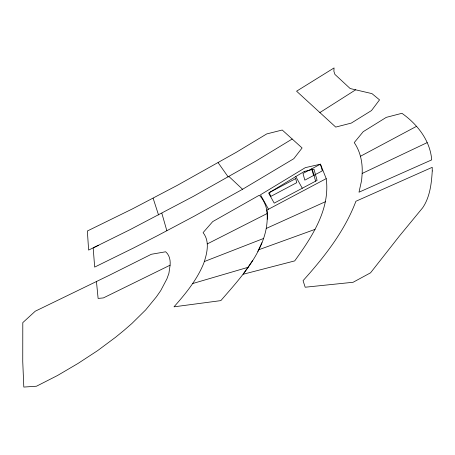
<?xml version="1.0" encoding="UTF-8"?>
<svg xmlns="http://www.w3.org/2000/svg" width="455" height="455" viewBox="0 0 455 455"><rect width="100%" height="100%" fill="white"/><g stroke="black" fill="none" stroke-linecap="round" stroke-linejoin="round"><path stroke-width="0.68" d="M362.163 173.446C362.692 162.697 360.4 151.566 354.24 142.603L363.215 131.688L386.284 117.362L401.919 113.301C417.326 124.181 430.202 140.504 431.704 159.881L359.001 192.192L361.628 180.351L362.163 173.446L427.165 142.614M267.637 219.208C267.836 210.546 265.407 201.599 259.316 195.212L212.713 221.596L203.084 232.642C210.056 241.4 207.042 253.52 203.789 263.155C197.134 279.666 185.674 293.634 173.992 306.829L220.851 300.613C242.037 276.066 271.197 245.524 266.795 210.13L326.212 178.622L320.457 164.181L305.294 167.656L260.488 194.786L268.507 209.22M170.096 265.18C170.557 260.3 169.556 255.096 165.66 251.78L151.339 254.271L109.007 275.429L35.274 311.197L22.801 322.623L22.75 361.617L23.808 387.068L36.474 386.227L57.535 375.494L78.038 363.437L97.626 350.629L115.689 337.172L124.022 330.353L131.904 323.494L145.674 309.9L156.401 296.836L160.763 290.552L166.917 278.852L168.896 273.387L170.096 265.18L103.393 297.917L98.115 298.412L96.443 281.514M252.588 260.59L243.095 274.268L294.709 260.897C311.743 237.271 330.404 209.277 326.212 178.622M257.797 251.439L261.921 242.714M319.899 112.55L355.651 89.817L371.962 93.616L379.538 99.872L371.502 110.559L351.3 123.083L335.727 127.087L296.575 91.193L334.067 67.931L333.879 71.242L334.897 74.387L350.168 88.543L355.651 89.817M292.19 139.025L255.71 161.195L193.341 196.384L130.221 229.576L93.19 247.878L94.663 267.102L133.554 247.981L157.925 235.451L194.393 216.097L242.566 189.274L293.799 158.704L302.103 147.966L282.225 130.022L266.704 133.935L236.293 152.288L177.302 185.35L132.581 208.828L87.36 231.004L88.623 250.079L98.502 245.308M360.383 156.304L416.53 126.336M207.292 243.914L267.369 213.418M266.437 228.353L325.433 201.707M204.323 261.551L263.428 238.528M258.571 249.812L315.008 229.383M192.579 283.567L248.072 267.312M228.979 176.54L242.566 189.274M218.133 162.691L228.217 176.972M295.796 176.58L302.279 188.245M153.113 198.221L158.539 214.942M161.838 213.241L166.849 230.753M312.386 169.573L315.616 181.17M311.715 168.816L313.575 175.505M432.25 170.972C431.499 183.575 429.935 197.123 422.678 207.776L399.336 236.134L370.541 272.824L353.103 282.271L305.18 287.224L303.064 280.661C324.352 256.95 344.532 231.368 355.912 201.264L432.216 167.321L432.25 170.972M304.31 171.421L268.604 193.039L274.206 203.129L317.089 180.39L313.978 169.203L304.31 171.421M320.457 164.181L302.973 173.452L304.833 180.14L322.316 170.87L320.457 164.181M295.659 178.627L269.434 192.533L270.549 196.549L296.779 182.637L295.659 178.627"/></g></svg>
